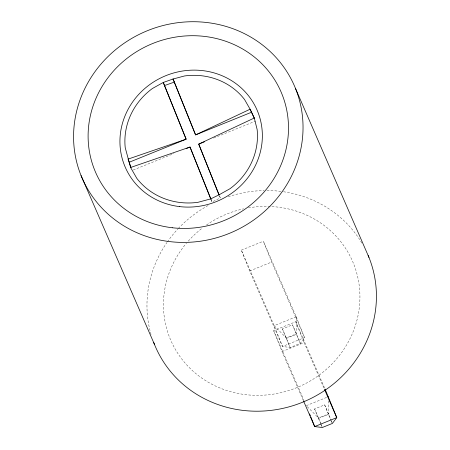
<?xml version="1.0" encoding="UTF-8"?>
<svg xmlns="http://www.w3.org/2000/svg" width="450" height="450" viewBox="0 0 450 450"><rect width="100%" height="100%" fill="white"/><g stroke="black" fill="none" stroke-linecap="round" stroke-linejoin="round"><path stroke-width="0.34" stroke-dasharray="2.25 1.69" d="M210.999 199.507L212.062 201.96L220.32 197.916L219.538 195.975M133.222 170.032L173.88 153.568M213.593 138.094L216.827 136.789M217.474 136.524L255.617 121.078M241.341 250.144L263.351 241.234L296.19 316.766L304.549 337.579L300.268 343.395L290.16 347.49L282.538 346.494L249.694 270.962L241.341 250.144L274.179 325.676L282.538 346.494L304.549 337.579L271.704 262.046L263.351 241.234M249.694 270.962L271.704 262.046M303.238 400.298L282.054 351.579L273.668 330.677L295.768 321.728L324.754 388.389M282.392 328.894L290.16 347.49L282.392 328.894L292.5 324.804L300.268 343.395L292.5 324.804M286.228 338.456L296.336 334.361M282.054 351.579L304.161 342.63L324.225 388.783M306.276 405.675L327.077 397.249M321.024 424.485L314.578 408.932L324.647 404.854L331.127 420.249M318.397 418.449L328.466 414.371L331.093 420.407M307.254 406.659L318.51 417.977L320.552 423.056M331.352 421.009L332.404 423.422L331.386 420.885M314.578 408.932L318.51 417.977L328.579 413.899L328.421 400.162M321.283 425.087L322.335 427.5M219.251 195.469L220.32 197.916M273.668 330.677L304.048 400.551M295.768 321.728L304.161 342.63M324.647 404.854L328.466 414.371M320.805 423.692L321.823 426.229M211.028 199.373L212.062 201.96M151.031 334.423A115.734 109.299 -23.5 0 1 166.961 242.477M167.361 241.909A115.734 109.299 -23.5 0 1 177.834 228.999M178.312 228.487A115.734 109.299 -23.5 0 1 208.26 205.453M228.218 196.757A115.734 109.299 -23.5 0 1 264.077 190.541M266.884 190.519A115.734 109.299 -23.5 0 1 282.797 191.644M283.483 191.745A115.734 109.299 -23.5 0 1 361.845 243.039M248.366 207.872A99.096 93.583 -23.5 0 1 358.948 310.314A99.096 93.583 -23.5 0 1 221.614 388.665A99.096 93.583 -23.5 0 1 186.458 243.191M188.269 241.104A99.096 93.583 -23.5 0 1 202.584 227.841M206.511 224.989A99.096 93.583 -23.5 0 1 243.562 208.817M296.19 316.766L274.179 325.676L286.318 337.933L296.426 333.838L296.19 316.766"/><path stroke-width="0.67" d="M218.987 194.856L229.933 188.752A66.909 63.191 -23.5 0 0 257.141 129.527L254.284 118.013L250.104 109.215L244.53 99.484A66.381 62.691 -23.5 0 0 184.511 75.96L173.059 79.02L163.266 82.457L152.398 88.515A66.836 63.118 -23.5 0 0 125.224 147.679L130.596 167.49L136.851 178.403A67.517 63.759 -23.5 0 0 197.893 202.326L210.729 198.894L218.987 194.856L198.726 144.118L254.284 118.013M251.438 112.281L195.587 134.899L173.059 79.02L195.587 134.899L250.104 109.215L254.424 118.564M129.392 162.169L186.143 139.185L163.266 82.457L186.143 139.185L128.059 159.109L130.956 167.333M186.143 148.601L190.018 147.032L211.028 199.373M204.542 141.761L198.726 144.118L219.021 194.676M164.599 85.522L174.392 82.086M130.596 167.49L190.018 147.032L210.729 198.894M295.571 88.627A115.734 109.299 -23.5 0 1 169.931 241.633A115.734 109.299 -23.5 0 1 99.405 65.942A115.734 109.299 -23.5 0 1 295.571 88.627L368.966 257.423M325.035 389.031L336.769 417.628L332.404 423.422L322.335 427.5L314.668 426.577L303.519 400.939M324.506 389.424L336.769 417.628L314.668 426.577L310.854 417.077M81.034 175.511L154.429 344.306M309.583 413.91L310.343 415.811M328.382 396.726L328.393 398.098M368.173 255.504A115.734 109.299 -23.5 0 1 302.417 402.3A115.734 109.299 -23.5 0 1 153.675 342.371M179.741 206.618A71.837 67.843 -23.5 0 0 257.726 111.645A71.837 67.843 -23.5 0 0 135.968 97.566A71.837 67.843 -23.5 0 0 179.741 206.618M172.26 227.751A101.07 95.445 -23.5 0 0 281.976 94.129A101.07 95.445 -23.5 0 0 110.672 74.323A101.07 95.445 -23.5 0 0 172.26 227.751"/></g></svg>
